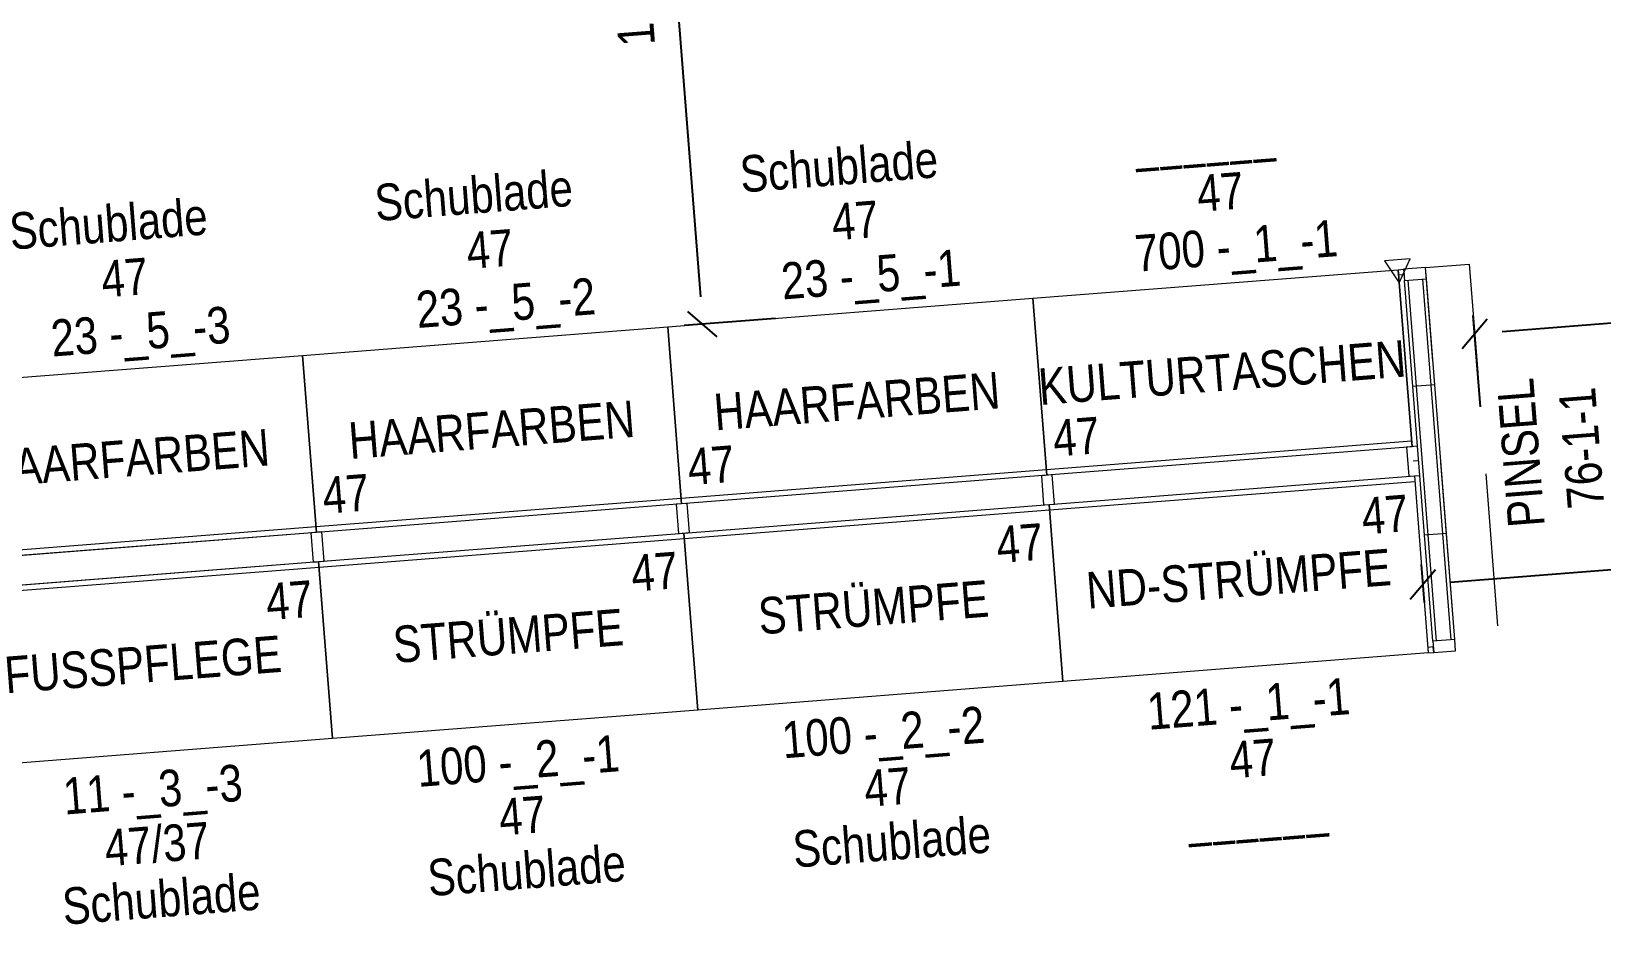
# Model space of a CAD drawing. Header units: millimetres. Extents: x 1954135 to 2038297, y 1349223 to 1397094.
# Drawn here: x 1983225 to 1987511, y 1380948 to 1383388 of the extents above; entities that cross this region are included whole.
import ezdxf
from ezdxf.enums import TextEntityAlignment as Align

# ---------------------------------------------------------------- set-up
doc = ezdxf.new("R2010")
doc.units = ezdxf.units.MM
doc.header["$MEASUREMENT"] = 0
doc.linetypes.add('DGN Style 2', pattern=[694.23873, 416.543238, -277.695492])
doc.layers.get('Defpoints').update_dxf_attribs({"lineweight": 0})
for name, color, linetype, lineweight in [('10_Einrichtung', 7, 'Continuous', 0), ('10_Einrichtung (Construction)', 7, 'Continuous', 0), ('13_Ladenbau', 94, 'Continuous', 0), ('20_Sortimentierung', 7, 'Continuous', 0), ('21_Modulnummer', 7, 'Continuous', 0), ('TXT Schrift allgemein', 7, 'Continuous', 13)]:
    doc.layers.add(name, color=color, linetype=linetype, lineweight=lineweight)
doc.styles.add('Rossmann', font='ARIALN.TTF', dxfattribs={"height": 100})
doc.styles.add('Style-Arial Narrow', font='ARIALN.TTF')
doc.dimstyles.new('Rossmann', dxfattribs={"dimtxt": 100, "dimasz": 75, "dimexe": 50, "dimexo": 0.0625, "dimgap": 50, "dimtad": 1, "dimdec": 3, "dimlfac": 0.001, "dimzin": 3, "dimtxsty": 'Rossmann', "dimcen": 0, "dimadec": 3, "dimazin": 0, "dimtfac": 1, "dimtdec": 0, "dimtofl": 0, "dimtmove": 0, "dimatfit": 1, "dimfxl": 200, "dimfxlon": 1, "dimfrac": 2, "dimtolj": 1, "dimtzin": 3, "dimarcsym": 0})

# ---------------------------------------------------------------- blocks, each defined once
blk = doc.blocks.new('_Oblique-1')
at = {"color": 0, "linetype": 'ByBlock', "lineweight": -2}
blk.add_line((0.5, 0.5), (-0.5, -0.5), dxfattribs=at)
blk = doc.blocks.new('*D373')
at = {"layer": '10_Einrichtung', "color": 0, "linetype": 'ByBlock', "lineweight": -2, "transparency": 16777216}
for p, q in [((1985113.7, 1384427.5), (1984864.5, 1384408)), ((1985256.4, 1382604.1), (1985007.2, 1382584.5))]:
    blk.add_line(p, q, dxfattribs=at)
at = {"layer": '10_Einrichtung', "color": 0, "linetype": 'Continuous', "lineweight": -2, "transparency": 16777216}
blk.add_line((1984920.2, 1384337.1), (1985051.2, 1382663.2), dxfattribs=at)
at = {"layer": 'Defpoints', "color": 0, "linetype": 'Continuous', "lineweight": 0, "transparency": 16777216}
for p in [(1985446.6, 1384453.5), (1985460.6, 1382620), (1985057, 1382588.4)]:
    blk.add_point(p, dxfattribs=at)
at = {"layer": '10_Einrichtung', "color": 0, "linetype": 'Continuous', "lineweight": -2, "transparency": 16777216, "xscale": 75, "yscale": 75, "zscale": 75}
for p, rotation in [((1984914.3, 1384411.9), 94.47537400066294), ((1985057, 1382588.4), 274.475374000663)]:
    blk.add_blockref('_Oblique-1', p, dxfattribs=dict(at, rotation=rotation))
at = {"layer": '10_Einrichtung', "color": 0, "linetype": 'Continuous', "lineweight": 0, "transparency": 16777216, "insert": (1984875.9, 1383491.6), "char_height": 100, "attachment_point": 5, "rotation": 94.4754, "style": 'Style-Arial Narrow'}
blk.add_mtext('\\A1;1,829', dxfattribs=at)
blk = doc.blocks.new('*D397')
at = {"layer": '10_Einrichtung', "color": 0, "linetype": 'ByBlock', "lineweight": -2, "transparency": 16777216}
for p, q in [((1988675.8, 1382480), (1988656.3, 1382729.2)), ((1987180.4, 1382362.9), (1987160.9, 1382612.2))]:
    blk.add_line(p, q, dxfattribs=at)
at = {"layer": '10_Einrichtung', "color": 0, "linetype": 'Continuous', "lineweight": -2, "transparency": 16777216}
blk.add_line((1987239.6, 1382568.2), (1988585.5, 1382673.5), dxfattribs=at)
at = {"layer": 'Defpoints', "color": 0, "linetype": 'Continuous', "lineweight": 0, "transparency": 16777216}
for p in [(1988660.2, 1382679.4), (1988683.2, 1382386.1), (1987187.8, 1382269)]:
    blk.add_point(p, dxfattribs=at)
at = {"layer": '10_Einrichtung', "color": 0, "linetype": 'Continuous', "lineweight": -2, "transparency": 16777216, "xscale": 75, "yscale": 75, "zscale": 75}
for p, rotation in [((1988660.2, 1382679.4), 4.475374000663035), ((1987164.8, 1382562.3), 184.475374000663)]:
    blk.add_blockref('_Oblique-1', p, dxfattribs=dict(at, rotation=rotation))
at = {"layer": '10_Einrichtung', "color": 0, "linetype": 'Continuous', "lineweight": 0, "transparency": 16777216, "insert": (1987903.9, 1382730.6), "char_height": 100, "attachment_point": 5, "rotation": 4.4754, "style": 'Style-Arial Narrow'}
blk.add_mtext('\\A1;1,500', dxfattribs=at)
blk = doc.blocks.new('*U789')
at = {"layer": '10_Einrichtung', "color": 7, "linetype": 'Continuous', "lineweight": 0}
blk.add_line((-500, 187.5), (500, 187.5), dxfattribs=at)
at = {"layer": '10_Einrichtung', "color": 7, "linetype": 'Continuous', "lineweight": 0, "flags": 128}
for points in [[(-485, 282.5), (-515, 282.5), (-515, 202.5), (-485, 202.5)], [(515, 282.5), (485, 282.5), (485, 202.5), (515, 202.5)], [(-500, 202.5), (500, 202.5), (500, -282.5), (-500, -282.5)]]:
    blk.add_lwpolyline(points, close=True, dxfattribs=at)
at = {"layer": '10_Einrichtung (Construction)', "color": 3, "linetype": 'Continuous', "lineweight": 0}
for p, q in [((-500, 202.5), (-500, -282.5)), ((500, 202.5), (500, -282.5))]:
    blk.add_line(p, q, dxfattribs=at)
at = {"layer": '10_Einrichtung (Construction)', "color": 5, "linetype": 'Continuous', "lineweight": 0}
blk.add_line((-500, 202.5), (500, 202.5), dxfattribs=at)
at = {"layer": '10_Einrichtung', "color": 7, "linetype": 'Continuous', "lineweight": 0, "style": 'Rossmann'}
blk.add_text('47', height=100, rotation=180, dxfattribs=at).set_placement((411.7, 103.6), align=Align.MIDDLE_CENTER)
blk = doc.blocks.new('R1 47_36')
at = {"layer": '10_Einrichtung', "color": 7, "linetype": 'Continuous', "lineweight": 0}
blk.add_blockref('*U789', (500, -242.5), dxfattribs=at)
blk = doc.blocks.new('I1 47_36')
at = {"layer": '10_Einrichtung', "color": 7, "linetype": 'Continuous', "lineweight": 0}
blk.add_blockref('R1 47_36', (0, 0), dxfattribs=at)
at = {"layer": '20_Sortimentierung', "color": 7, "linetype": 'Continuous', "lineweight": 0, "style": 'Style-Arial Narrow'}
blk.add_attdef('I1 47_36_0', text='', height=100, rotation=180, dxfattribs=at).set_placement((501.1, -282.5), align=Align.MIDDLE_CENTER)
at = {"layer": '21_Modulnummer', "color": 7, "linetype": 'Continuous', "lineweight": 0, "insert": (435.8, -675), "char_height": 100, "attachment_point": 2, "rotation": 180, "line_spacing_factor": 0.6, "style": 'Style-Arial Narrow'}
blk.add_mtext('700 -_1_-1', dxfattribs=at)
at = {"layer": '21_Modulnummer', "color": 251, "linetype": 'Continuous', "lineweight": 0, "style": 'Style-Arial Narrow'}
blk.add_attdef('I1 47_36_0', text='', height=100, rotation=180, dxfattribs=at).set_placement((467.6, -825), align=Align.TOP_CENTER)
at = {"layer": '21_Modulnummer', "color": 5, "linetype": 'Continuous', "lineweight": 0, "style": 'Style-Arial Narrow'}
blk.add_attdef('I1 47_36_0', text='', height=100, rotation=180, dxfattribs=at).set_placement((500, -975), align=Align.TOP_CENTER)
blk = doc.blocks.new('*U792')
at = {"layer": '10_Einrichtung', "color": 7, "linetype": 'Continuous', "lineweight": 0}
blk.add_line((-500, 187.5), (500, 187.5), dxfattribs=at)
at = {"layer": '10_Einrichtung', "color": 7, "linetype": 'Continuous', "lineweight": 0, "flags": 128}
for points in [[(-485, 282.5), (-515, 282.5), (-515, 202.5), (-485, 202.5)], [(515, 282.5), (485, 282.5), (485, 202.5), (515, 202.5)], [(-500, 202.5), (500, 202.5), (500, -282.5), (-500, -282.5)]]:
    blk.add_lwpolyline(points, close=True, dxfattribs=at)
at = {"layer": '10_Einrichtung (Construction)', "color": 3, "linetype": 'Continuous', "lineweight": 0}
for p, q in [((-500, 202.5), (-500, -282.5)), ((500, 202.5), (500, -282.5))]:
    blk.add_line(p, q, dxfattribs=at)
at = {"layer": '10_Einrichtung (Construction)', "color": 5, "linetype": 'Continuous', "lineweight": 0}
blk.add_line((-500, 202.5), (500, 202.5), dxfattribs=at)
at = {"layer": '10_Einrichtung', "color": 7, "linetype": 'Continuous', "lineweight": 0, "style": 'Rossmann'}
blk.add_text('47', height=100, rotation=180, dxfattribs=at).set_placement((411.7, 103.6), align=Align.MIDDLE_CENTER)
blk = doc.blocks.new('R1 47_37')
at = {"layer": '10_Einrichtung', "color": 7, "linetype": 'Continuous', "lineweight": 0}
blk.add_blockref('*U792', (500, -242.5), dxfattribs=at)
blk = doc.blocks.new('I1 47_37')
at = {"layer": '10_Einrichtung', "color": 7, "linetype": 'Continuous', "lineweight": 0}
blk.add_blockref('R1 47_37', (0, 0), dxfattribs=at)
at = {"layer": '20_Sortimentierung', "color": 7, "linetype": 'Continuous', "lineweight": 0, "style": 'Style-Arial Narrow'}
blk.add_attdef('I1 47_37_0', text='', height=100, rotation=180, dxfattribs=at).set_placement((501.1, -282.5), align=Align.MIDDLE_CENTER)
at = {"layer": '21_Modulnummer', "color": 7, "linetype": 'Continuous', "lineweight": 0, "insert": (435.8, -675), "char_height": 100, "attachment_point": 2, "rotation": 180, "line_spacing_factor": 0.6, "style": 'Style-Arial Narrow'}
blk.add_mtext('23 -_5_-1', dxfattribs=at)
at = {"layer": '21_Modulnummer', "color": 251, "linetype": 'Continuous', "lineweight": 0, "style": 'Style-Arial Narrow'}
blk.add_attdef('I1 47_37_0', text='', height=100, rotation=180, dxfattribs=at).set_placement((467.6, -825), align=Align.TOP_CENTER)
at = {"layer": '21_Modulnummer', "color": 5, "linetype": 'Continuous', "lineweight": 0, "style": 'Style-Arial Narrow'}
blk.add_attdef('I1 47_37_0', text='', height=100, rotation=180, dxfattribs=at).set_placement((500, -975), align=Align.TOP_CENTER)
blk = doc.blocks.new('*U795')
at = {"layer": '10_Einrichtung', "color": 7, "linetype": 'Continuous', "lineweight": 0}
blk.add_line((-500, 187.5), (500, 187.5), dxfattribs=at)
at = {"layer": '10_Einrichtung', "color": 7, "linetype": 'Continuous', "lineweight": 0, "flags": 128}
for points in [[(-485, 282.5), (-515, 282.5), (-515, 202.5), (-485, 202.5)], [(515, 282.5), (485, 282.5), (485, 202.5), (515, 202.5)], [(-500, 202.5), (500, 202.5), (500, -282.5), (-500, -282.5)]]:
    blk.add_lwpolyline(points, close=True, dxfattribs=at)
at = {"layer": '10_Einrichtung (Construction)', "color": 3, "linetype": 'Continuous', "lineweight": 0}
for p, q in [((-500, 202.5), (-500, -282.5)), ((500, 202.5), (500, -282.5))]:
    blk.add_line(p, q, dxfattribs=at)
at = {"layer": '10_Einrichtung (Construction)', "color": 5, "linetype": 'Continuous', "lineweight": 0}
blk.add_line((-500, 202.5), (500, 202.5), dxfattribs=at)
at = {"layer": '10_Einrichtung', "color": 7, "linetype": 'Continuous', "lineweight": 0, "style": 'Rossmann'}
blk.add_text('47', height=100, rotation=180, dxfattribs=at).set_placement((411.7, 103.6), align=Align.MIDDLE_CENTER)
blk = doc.blocks.new('R1 47_38')
at = {"layer": '10_Einrichtung', "color": 7, "linetype": 'Continuous', "lineweight": 0}
blk.add_blockref('*U795', (500, -242.5), dxfattribs=at)
blk = doc.blocks.new('I1 47_38')
at = {"layer": '10_Einrichtung', "color": 7, "linetype": 'Continuous', "lineweight": 0}
blk.add_blockref('R1 47_38', (0, 0), dxfattribs=at)
at = {"layer": '20_Sortimentierung', "color": 7, "linetype": 'Continuous', "lineweight": 0, "style": 'Style-Arial Narrow'}
blk.add_attdef('I1 47_38_0', text='', height=100, rotation=180, dxfattribs=at).set_placement((501.1, -282.5), align=Align.MIDDLE_CENTER)
at = {"layer": '21_Modulnummer', "color": 7, "linetype": 'Continuous', "lineweight": 0, "insert": (435.8, -675), "char_height": 100, "attachment_point": 2, "rotation": 180, "line_spacing_factor": 0.6, "style": 'Style-Arial Narrow'}
blk.add_mtext('23 -_5_-2', dxfattribs=at)
at = {"layer": '21_Modulnummer', "color": 251, "linetype": 'Continuous', "lineweight": 0, "style": 'Style-Arial Narrow'}
blk.add_attdef('I1 47_38_0', text='', height=100, rotation=180, dxfattribs=at).set_placement((467.6, -825), align=Align.TOP_CENTER)
at = {"layer": '21_Modulnummer', "color": 5, "linetype": 'Continuous', "lineweight": 0, "style": 'Style-Arial Narrow'}
blk.add_attdef('I1 47_38_0', text='', height=100, rotation=180, dxfattribs=at).set_placement((500, -975), align=Align.TOP_CENTER)
blk = doc.blocks.new('*U798')
at = {"layer": '10_Einrichtung', "color": 7, "linetype": 'Continuous', "lineweight": 0}
blk.add_line((-500, 187.5), (500, 187.5), dxfattribs=at)
at = {"layer": '10_Einrichtung', "color": 7, "linetype": 'Continuous', "lineweight": 0, "flags": 128}
for points in [[(-485, 282.5), (-515, 282.5), (-515, 202.5), (-485, 202.5)], [(515, 282.5), (485, 282.5), (485, 202.5), (515, 202.5)], [(-500, 202.5), (500, 202.5), (500, -282.5), (-500, -282.5)]]:
    blk.add_lwpolyline(points, close=True, dxfattribs=at)
at = {"layer": '10_Einrichtung (Construction)', "color": 3, "linetype": 'Continuous', "lineweight": 0}
for p, q in [((-500, 202.5), (-500, -282.5)), ((500, 202.5), (500, -282.5))]:
    blk.add_line(p, q, dxfattribs=at)
at = {"layer": '10_Einrichtung (Construction)', "color": 5, "linetype": 'Continuous', "lineweight": 0}
blk.add_line((-500, 202.5), (500, 202.5), dxfattribs=at)
at = {"layer": '10_Einrichtung', "color": 7, "linetype": 'Continuous', "lineweight": 0, "style": 'Rossmann'}
blk.add_text('47', height=100, rotation=180, dxfattribs=at).set_placement((411.7, 103.6), align=Align.MIDDLE_CENTER)
blk = doc.blocks.new('R1 47_39')
at = {"layer": '10_Einrichtung', "color": 7, "linetype": 'Continuous', "lineweight": 0}
blk.add_blockref('*U798', (500, -242.5), dxfattribs=at)
blk = doc.blocks.new('I1 47_39')
at = {"layer": '10_Einrichtung', "color": 7, "linetype": 'Continuous', "lineweight": 0}
blk.add_blockref('R1 47_39', (0, 0), dxfattribs=at)
at = {"layer": '20_Sortimentierung', "color": 7, "linetype": 'Continuous', "lineweight": 0, "style": 'Style-Arial Narrow'}
blk.add_attdef('I1 47_39_0', text='', height=100, rotation=180, dxfattribs=at).set_placement((501.1, -282.5), align=Align.MIDDLE_CENTER)
at = {"layer": '21_Modulnummer', "color": 7, "linetype": 'Continuous', "lineweight": 0, "insert": (435.8, -675), "char_height": 100, "attachment_point": 2, "rotation": 180, "line_spacing_factor": 0.6, "style": 'Style-Arial Narrow'}
blk.add_mtext('23 -_5_-3', dxfattribs=at)
at = {"layer": '21_Modulnummer', "color": 251, "linetype": 'Continuous', "lineweight": 0, "style": 'Style-Arial Narrow'}
blk.add_attdef('I1 47_39_0', text='', height=100, rotation=180, dxfattribs=at).set_placement((467.6, -825), align=Align.TOP_CENTER)
at = {"layer": '21_Modulnummer', "color": 5, "linetype": 'Continuous', "lineweight": 0, "style": 'Style-Arial Narrow'}
blk.add_attdef('I1 47_39_0', text='', height=100, rotation=180, dxfattribs=at).set_placement((500, -975), align=Align.TOP_CENTER)
blk = doc.blocks.new('*U831')
at = {"layer": '10_Einrichtung', "color": 7, "linetype": 'Continuous', "lineweight": 0}
blk.add_line((-500, 187.5), (500, 187.5), dxfattribs=at)
at = {"layer": '10_Einrichtung', "color": 7, "linetype": 'Continuous', "lineweight": 0, "flags": 128}
for points in [[(-485, 282.5), (-515, 282.5), (-515, 202.5), (-485, 202.5)], [(515, 282.5), (485, 282.5), (485, 202.5), (515, 202.5)], [(-500, 202.5), (500, 202.5), (500, -282.5), (-500, -282.5)]]:
    blk.add_lwpolyline(points, close=True, dxfattribs=at)
at = {"layer": '10_Einrichtung (Construction)', "color": 3, "linetype": 'Continuous', "lineweight": 0}
for p, q in [((-500, 202.5), (-500, -282.5)), ((500, 202.5), (500, -282.5))]:
    blk.add_line(p, q, dxfattribs=at)
at = {"layer": '10_Einrichtung (Construction)', "color": 5, "linetype": 'Continuous', "lineweight": 0}
blk.add_line((-500, 202.5), (500, 202.5), dxfattribs=at)
at = {"layer": '10_Einrichtung', "color": 7, "linetype": 'Continuous', "lineweight": 0, "style": 'Rossmann'}
blk.add_text('47', height=100, dxfattribs=at).set_placement((411.7, 103.6), align=Align.MIDDLE_CENTER)
blk = doc.blocks.new('R1 47_50')
at = {"layer": '10_Einrichtung', "color": 7, "linetype": 'Continuous', "lineweight": 0}
blk.add_blockref('*U831', (500, -242.5), dxfattribs=at)
blk = doc.blocks.new('I1 47_50')
at = {"layer": '10_Einrichtung', "color": 7, "linetype": 'Continuous', "lineweight": 0}
blk.add_blockref('R1 47_50', (0, 0), dxfattribs=at)
at = {"layer": '20_Sortimentierung', "color": 7, "linetype": 'Continuous', "lineweight": 0, "style": 'Style-Arial Narrow'}
blk.add_attdef('I1 47_50_0', text='', height=100, dxfattribs=at).set_placement((500, -282.5), align=Align.MIDDLE_CENTER)
at = {"layer": '21_Modulnummer', "color": 7, "linetype": 'Continuous', "lineweight": 0, "insert": (500, -575), "char_height": 100, "attachment_point": 2, "line_spacing_factor": 0.6, "style": 'Style-Arial Narrow'}
blk.add_mtext('11 -_3_-3', dxfattribs=at)
at = {"layer": '21_Modulnummer', "color": 251, "linetype": 'Continuous', "lineweight": 0, "style": 'Style-Arial Narrow'}
blk.add_attdef('I1 47_50_0', text='', height=100, dxfattribs=at).set_placement((500, -725), align=Align.TOP_CENTER)
at = {"layer": '21_Modulnummer', "color": 5, "linetype": 'Continuous', "lineweight": 0, "style": 'Style-Arial Narrow'}
blk.add_attdef('I1 47_50_0', text='', height=100, dxfattribs=at).set_placement((500, -875), align=Align.TOP_CENTER)
blk = doc.blocks.new('*U834')
at = {"layer": '10_Einrichtung', "color": 7, "linetype": 'Continuous', "lineweight": 0}
blk.add_line((-500, 187.5), (500, 187.5), dxfattribs=at)
at = {"layer": '10_Einrichtung', "color": 7, "linetype": 'Continuous', "lineweight": 0, "flags": 128}
for points in [[(-485, 282.5), (-515, 282.5), (-515, 202.5), (-485, 202.5)], [(515, 282.5), (485, 282.5), (485, 202.5), (515, 202.5)], [(-500, 202.5), (500, 202.5), (500, -282.5), (-500, -282.5)]]:
    blk.add_lwpolyline(points, close=True, dxfattribs=at)
at = {"layer": '10_Einrichtung (Construction)', "color": 3, "linetype": 'Continuous', "lineweight": 0}
for p, q in [((-500, 202.5), (-500, -282.5)), ((500, 202.5), (500, -282.5))]:
    blk.add_line(p, q, dxfattribs=at)
at = {"layer": '10_Einrichtung (Construction)', "color": 5, "linetype": 'Continuous', "lineweight": 0}
blk.add_line((-500, 202.5), (500, 202.5), dxfattribs=at)
at = {"layer": '10_Einrichtung', "color": 7, "linetype": 'Continuous', "lineweight": 0, "style": 'Rossmann'}
blk.add_text('47', height=100, dxfattribs=at).set_placement((411.7, 103.6), align=Align.MIDDLE_CENTER)
blk = doc.blocks.new('R1 47_51')
at = {"layer": '10_Einrichtung', "color": 7, "linetype": 'Continuous', "lineweight": 0}
blk.add_blockref('*U834', (500, -242.5), dxfattribs=at)
blk = doc.blocks.new('I1 47_51')
at = {"layer": '10_Einrichtung', "color": 7, "linetype": 'Continuous', "lineweight": 0}
blk.add_blockref('R1 47_51', (0, 0), dxfattribs=at)
at = {"layer": '20_Sortimentierung', "color": 7, "linetype": 'Continuous', "lineweight": 0, "style": 'Style-Arial Narrow'}
blk.add_attdef('I1 47_51_0', text='', height=100, dxfattribs=at).set_placement((500, -282.5), align=Align.MIDDLE_CENTER)
at = {"layer": '21_Modulnummer', "color": 7, "linetype": 'Continuous', "lineweight": 0, "insert": (500, -575), "char_height": 100, "attachment_point": 2, "line_spacing_factor": 0.6, "style": 'Style-Arial Narrow'}
blk.add_mtext('100 -_2_-1', dxfattribs=at)
at = {"layer": '21_Modulnummer', "color": 251, "linetype": 'Continuous', "lineweight": 0, "style": 'Style-Arial Narrow'}
blk.add_attdef('I1 47_51_0', text='', height=100, dxfattribs=at).set_placement((500, -725), align=Align.TOP_CENTER)
at = {"layer": '21_Modulnummer', "color": 5, "linetype": 'Continuous', "lineweight": 0, "style": 'Style-Arial Narrow'}
blk.add_attdef('I1 47_51_0', text='', height=100, dxfattribs=at).set_placement((500, -875), align=Align.TOP_CENTER)
blk = doc.blocks.new('*U837')
at = {"layer": '10_Einrichtung', "color": 7, "linetype": 'Continuous', "lineweight": 0}
blk.add_line((-500, 187.5), (500, 187.5), dxfattribs=at)
at = {"layer": '10_Einrichtung', "color": 7, "linetype": 'Continuous', "lineweight": 0, "flags": 128}
for points in [[(-485, 282.5), (-515, 282.5), (-515, 202.5), (-485, 202.5)], [(515, 282.5), (485, 282.5), (485, 202.5), (515, 202.5)], [(-500, 202.5), (500, 202.5), (500, -282.5), (-500, -282.5)]]:
    blk.add_lwpolyline(points, close=True, dxfattribs=at)
at = {"layer": '10_Einrichtung (Construction)', "color": 3, "linetype": 'Continuous', "lineweight": 0}
for p, q in [((-500, 202.5), (-500, -282.5)), ((500, 202.5), (500, -282.5))]:
    blk.add_line(p, q, dxfattribs=at)
at = {"layer": '10_Einrichtung (Construction)', "color": 5, "linetype": 'Continuous', "lineweight": 0}
blk.add_line((-500, 202.5), (500, 202.5), dxfattribs=at)
at = {"layer": '10_Einrichtung', "color": 7, "linetype": 'Continuous', "lineweight": 0, "style": 'Rossmann'}
blk.add_text('47', height=100, dxfattribs=at).set_placement((411.7, 103.6), align=Align.MIDDLE_CENTER)
blk = doc.blocks.new('R1 47_52')
at = {"layer": '10_Einrichtung', "color": 7, "linetype": 'Continuous', "lineweight": 0}
blk.add_blockref('*U837', (500, -242.5), dxfattribs=at)
blk = doc.blocks.new('I1 47_52')
at = {"layer": '10_Einrichtung', "color": 7, "linetype": 'Continuous', "lineweight": 0}
blk.add_blockref('R1 47_52', (0, 0), dxfattribs=at)
at = {"layer": '20_Sortimentierung', "color": 7, "linetype": 'Continuous', "lineweight": 0, "style": 'Style-Arial Narrow'}
blk.add_attdef('I1 47_52_0', text='', height=100, dxfattribs=at).set_placement((500, -282.5), align=Align.MIDDLE_CENTER)
at = {"layer": '21_Modulnummer', "color": 7, "linetype": 'Continuous', "lineweight": 0, "insert": (500, -575), "char_height": 100, "attachment_point": 2, "line_spacing_factor": 0.6, "style": 'Style-Arial Narrow'}
blk.add_mtext('100 -_2_-2', dxfattribs=at)
at = {"layer": '21_Modulnummer', "color": 251, "linetype": 'Continuous', "lineweight": 0, "style": 'Style-Arial Narrow'}
blk.add_attdef('I1 47_52_0', text='', height=100, dxfattribs=at).set_placement((500, -725), align=Align.TOP_CENTER)
at = {"layer": '21_Modulnummer', "color": 5, "linetype": 'Continuous', "lineweight": 0, "style": 'Style-Arial Narrow'}
blk.add_attdef('I1 47_52_0', text='', height=100, dxfattribs=at).set_placement((500, -875), align=Align.TOP_CENTER)
blk = doc.blocks.new('*U840')
at = {"layer": '10_Einrichtung', "color": 7, "linetype": 'Continuous', "lineweight": 0}
blk.add_line((-500, 187.5), (500, 187.5), dxfattribs=at)
at = {"layer": '10_Einrichtung', "color": 7, "linetype": 'Continuous', "lineweight": 0, "flags": 128}
for points in [[(-485, 282.5), (-515, 282.5), (-515, 202.5), (-485, 202.5)], [(515, 282.5), (485, 282.5), (485, 202.5), (515, 202.5)], [(-500, 202.5), (500, 202.5), (500, -282.5), (-500, -282.5)]]:
    blk.add_lwpolyline(points, close=True, dxfattribs=at)
at = {"layer": '10_Einrichtung (Construction)', "color": 3, "linetype": 'Continuous', "lineweight": 0}
for p, q in [((-500, 202.5), (-500, -282.5)), ((500, 202.5), (500, -282.5))]:
    blk.add_line(p, q, dxfattribs=at)
at = {"layer": '10_Einrichtung (Construction)', "color": 5, "linetype": 'Continuous', "lineweight": 0}
blk.add_line((-500, 202.5), (500, 202.5), dxfattribs=at)
at = {"layer": '10_Einrichtung', "color": 7, "linetype": 'Continuous', "lineweight": 0, "style": 'Rossmann'}
blk.add_text('47', height=100, dxfattribs=at).set_placement((411.7, 103.6), align=Align.MIDDLE_CENTER)
blk = doc.blocks.new('R1 47_53')
at = {"layer": '10_Einrichtung', "color": 7, "linetype": 'Continuous', "lineweight": 0}
blk.add_blockref('*U840', (500, -242.5), dxfattribs=at)
blk = doc.blocks.new('I1 47_53')
at = {"layer": '10_Einrichtung', "color": 7, "linetype": 'Continuous', "lineweight": 0}
blk.add_blockref('R1 47_53', (0, 0), dxfattribs=at)
at = {"layer": '20_Sortimentierung', "color": 7, "linetype": 'Continuous', "lineweight": 0, "style": 'Style-Arial Narrow'}
blk.add_attdef('I1 47_53_0', text='', height=100, dxfattribs=at).set_placement((500, -282.5), align=Align.MIDDLE_CENTER)
at = {"layer": '21_Modulnummer', "color": 7, "linetype": 'Continuous', "lineweight": 0, "insert": (500, -575), "char_height": 100, "attachment_point": 2, "line_spacing_factor": 0.6, "style": 'Style-Arial Narrow'}
blk.add_mtext('121 -_1_-1', dxfattribs=at)
at = {"layer": '21_Modulnummer', "color": 251, "linetype": 'Continuous', "lineweight": 0, "style": 'Style-Arial Narrow'}
blk.add_attdef('I1 47_53_0', text='', height=100, dxfattribs=at).set_placement((500, -725), align=Align.TOP_CENTER)
at = {"layer": '21_Modulnummer', "color": 5, "linetype": 'Continuous', "lineweight": 0, "style": 'Style-Arial Narrow'}
blk.add_attdef('I1 47_53_0', text='', height=100, dxfattribs=at).set_placement((500, -875), align=Align.TOP_CENTER)
blk = doc.blocks.new('RZ023')
at = {"layer": '10_Einrichtung', "color": 7, "linetype": 'Continuous', "lineweight": 0}
for p, q in [((-64.8, -494.4), (-64.8, 494.4)), ((-54.8, -494.4), (-54.8, 494.4)), ((-14.8, -494.4), (-14.8, 494.4)), ((-4.8, -494.4), (-4.8, 494.4)), ((-4.8, 203.9), (-64.8, 203.9)), ((-4.8, -203.9), (-64.8, -203.9))]:
    blk.add_line(p, q, dxfattribs=at)
at = {"layer": '10_Einrichtung', "color": 7, "linetype": 'Continuous', "lineweight": 0, "flags": 128}
for points in [[(-79.8, 525), (-64.8, 525), (-64.8, 510), (-79.8, 510)], [(-4.8, 494.4), (-4.8, 525), (-64.8, 525), (-64.8, 494.4)], [(-79.8, -525), (-64.8, -525), (-64.8, -510), (-79.8, -510)], [(-4.8, -525), (-4.8, -494.4), (-64.8, -494.4), (-64.8, -525)]]:
    blk.add_lwpolyline(points, close=True, dxfattribs=at)
at = {"layer": '10_Einrichtung (Construction)', "color": 7, "linetype": 'Continuous', "lineweight": 0}
blk.add_line((-64.8, 0), (-79.8, 0), dxfattribs=at)
at = {"layer": '10_Einrichtung (Construction)', "color": 7, "linetype": 'DGN Style 2', "lineweight": 0, "flags": 128}
blk.add_lwpolyline([(-4.8, 525), (114.8, 525), (114.8, -525), (-4.8, -525)], close=True, dxfattribs=at)
blk = doc.blocks.new('IKHam')
at = {"layer": '10_Einrichtung', "color": 7, "linetype": 'Continuous', "lineweight": 0}
blk.add_blockref('RZ023', (79.8, 0), dxfattribs=at)
at = {"layer": '20_Sortimentierung', "color": 7, "linetype": 'Continuous', "lineweight": 0, "style": 'Style-Arial Narrow'}
blk.add_attdef('IKHam_0', text='', height=100, rotation=90, dxfattribs=at).set_placement((244.6, 0), align=Align.TOP_CENTER)
at = {"layer": '21_Modulnummer', "color": 7, "linetype": 'Continuous', "lineweight": 0, "insert": (410.7, 0), "char_height": 100, "attachment_point": 2, "rotation": 90, "line_spacing_factor": 0.6, "style": 'Style-Arial Narrow'}
blk.add_mtext('76-1-1', dxfattribs=at)
at = {"layer": '21_Modulnummer', "color": 5, "linetype": 'Continuous', "lineweight": 0, "style": 'Style-Arial Narrow'}
blk.add_attdef('IKHam_0', text='', height=100, rotation=90, dxfattribs=at).set_placement((578.2, 0), align=Align.TOP_CENTER)
blk = doc.blocks.new('Z_Kennzeichen Endständer')
at = {"layer": '10_Einrichtung', "color": 3, "linetype": 'Continuous', "lineweight": 0, "flags": 128}
blk.add_lwpolyline([(0, 36.2), (-34.7, -26.8), (35.1, -26.8)], close=True, dxfattribs=at)
blk = doc.blocks.new('End 160_47')
at = {"layer": '10_Einrichtung', "color": 3, "linetype": 'Continuous', "lineweight": 0, "flags": 128}
blk.add_lwpolyline([(-30.1, 295.9), (-60.1, 295.9), (-60.1, 215.9), (-30.1, 215.9)], close=True, dxfattribs=at)
at = {"layer": '10_Einrichtung (Construction)', "color": 3, "linetype": 'Continuous', "lineweight": 0}
blk.add_line((-45.1, 215.9), (-45.1, -269.1), dxfattribs=at)
at = {"layer": '10_Einrichtung', "color": 3, "lineweight": 0}
blk.add_blockref('Z_Kennzeichen Endständer', (-45.1, -269.1), dxfattribs=at)
blk = doc.blocks.new('End 160_47a')
at = {"layer": '10_Einrichtung', "color": 3, "linetype": 'Continuous', "lineweight": 0}
blk.add_blockref('End 160_47', (45.1, -255.9), dxfattribs=at)
blk = doc.blocks.new('*D1495')
at = {"layer": '13_Ladenbau', "color": 0, "linetype": 'ByBlock', "lineweight": -2, "transparency": 16777216}
for p, q in [((1988902.4, 1382079.4), (1988910.5, 1381975.2)), ((1987019, 1381932), (1987027.1, 1381827.8))]:
    blk.add_line(p, q, dxfattribs=at)
at = {"layer": '13_Ladenbau', "color": 94, "linetype": 'Continuous', "lineweight": -2, "transparency": 16777216}
blk.add_line((1987098, 1381883.5), (1988831.8, 1382019.2), dxfattribs=at)
at = {"layer": 'Defpoints', "color": 0, "linetype": 'Continuous', "lineweight": 0, "transparency": 16777216}
for p in [(1988902.4, 1382079.4), (1988906.6, 1382025), (1987019, 1381932)]:
    blk.add_point(p, dxfattribs=at)
at = {"layer": '13_Ladenbau', "color": 94, "linetype": 'Continuous', "lineweight": -2, "transparency": 16777216, "xscale": 75, "yscale": 75, "zscale": 75}
for p, rotation in [((1988906.6, 1382025), 4.475374000659015), ((1987023.2, 1381877.6), 184.475374000659)]:
    blk.add_blockref('_Oblique-1', p, dxfattribs=dict(at, rotation=rotation))
at = {"layer": '13_Ladenbau', "color": 0, "linetype": 'Continuous', "lineweight": 0, "transparency": 16777216, "insert": (1987956.3, 1382061.1), "char_height": 100, "attachment_point": 5, "rotation": 4.4754, "style": 'Style-Arial Narrow'}
blk.add_mtext('\\A1;1,889', dxfattribs=at)

msp = doc.modelspace()

# ---------------------------------------------------------------- block references
at = {"layer": '20_Sortimentierung', "color": 7, "linetype": 'Continuous', "lineweight": 0}
ref = msp.add_blockref('IKHam', (1986996.9444, 1382213.6754), dxfattribs=dict(at, rotation=4.475374000662959))
ref.add_attrib('IKHam_0', 'PINSEL', dxfattribs={"color": 7, "linetype": 'Continuous', "lineweight": 0, "height": 100, "rotation": 94.475374, "style": 'Style-Arial Narrow'}).set_placement((1987240.7621, 1382232.7588), align=Align.TOP_CENTER)
ref.add_attrib('IKHam_0', '______', dxfattribs={"layer": '21_Modulnummer', "color": 5, "linetype": 'Continuous', "lineweight": 0, "height": 100, "rotation": 94.475374, "style": 'Style-Arial Narrow'}).set_placement((1987573.3642, 1382258.7913), align=Align.TOP_CENTER)
at = {"layer": 'TXT Schrift allgemein'}
ref = msp.add_blockref('I1 47_37', (1985999.9934, 1382135.6448), dxfattribs=dict(at, rotation=184.4753740006629))
ref.add_attrib('I1 47_37_0', '47', dxfattribs={"layer": '21_Modulnummer', "color": 251, "linetype": 'Continuous', "lineweight": 0, "height": 100, "rotation": 4.475374, "style": 'Style-Arial Narrow'}).set_placement((1985469.4762, 1382921.6448), align=Align.TOP_CENTER)
ref.add_attrib('I1 47_37_0', 'HAARFARBEN', dxfattribs={"layer": '20_Sortimentierung', "color": 7, "linetype": 'Continuous', "lineweight": 0, "height": 100, "rotation": 4.475374, "style": 'Style-Arial Narrow'}).set_placement((1985478.3965, 1382378.1838), align=Align.MIDDLE_CENTER)
ref.add_attrib('I1 47_37_0', 'Schublade', dxfattribs={"layer": '21_Modulnummer', "color": 5, "linetype": 'Continuous', "lineweight": 0, "height": 100, "rotation": 4.475374, "style": 'Style-Arial Narrow'}).set_placement((1985425.4381, 1383068.6567), align=Align.TOP_CENTER)
ref = msp.add_blockref('I1 47_38', (1985003.0425, 1382057.6142), dxfattribs=dict(at, rotation=184.4753740006629))
ref.add_attrib('I1 47_38_0', '47', dxfattribs={"layer": '21_Modulnummer', "color": 251, "linetype": 'Continuous', "lineweight": 0, "height": 100, "rotation": 4.475374, "style": 'Style-Arial Narrow'}).set_placement((1984472.5253, 1382843.6141), align=Align.TOP_CENTER)
ref.add_attrib('I1 47_38_0', 'HAARFARBEN', dxfattribs={"layer": '20_Sortimentierung', "color": 7, "linetype": 'Continuous', "lineweight": 0, "height": 100, "rotation": 4.475374, "style": 'Style-Arial Narrow'}).set_placement((1984481.4456, 1382300.1532), align=Align.MIDDLE_CENTER)
ref.add_attrib('I1 47_38_0', 'Schublade', dxfattribs={"layer": '21_Modulnummer', "color": 5, "linetype": 'Continuous', "lineweight": 0, "height": 100, "rotation": 4.475374, "style": 'Style-Arial Narrow'}).set_placement((1984428.4871, 1382990.6261), align=Align.TOP_CENTER)
ref = msp.add_blockref('I1 47_36', (1986996.9444, 1382213.6754), dxfattribs=dict(at, rotation=184.4753740006629))
ref.add_attrib('I1 47_36_0', '47', dxfattribs={"layer": '21_Modulnummer', "color": 251, "linetype": 'Continuous', "lineweight": 0, "height": 100, "rotation": 4.475374, "style": 'Style-Arial Narrow'}).set_placement((1986466.4272, 1382999.6754), align=Align.TOP_CENTER)
ref.add_attrib('I1 47_36_0', 'KULTURTASCHEN', dxfattribs={"layer": '20_Sortimentierung', "color": 7, "linetype": 'Continuous', "lineweight": 0, "height": 100, "rotation": 4.475374, "style": 'Style-Arial Narrow'}).set_placement((1986475.3475, 1382456.2144), align=Align.MIDDLE_CENTER)
ref.add_attrib('I1 47_36_0', '______', dxfattribs={"layer": '21_Modulnummer', "color": 5, "linetype": 'Continuous', "lineweight": 0, "height": 100, "rotation": 4.475374, "style": 'Style-Arial Narrow'}).set_placement((1986422.3891, 1383146.6873), align=Align.TOP_CENTER)
ref = msp.add_blockref('I1 47_39', (1984006.0915, 1381979.5836), dxfattribs=dict(at, rotation=184.4753740006629))
ref.add_attrib('I1 47_39_0', '47', dxfattribs={"layer": '21_Modulnummer', "color": 251, "linetype": 'Continuous', "lineweight": 0, "height": 100, "rotation": 4.475374, "style": 'Style-Arial Narrow'}).set_placement((1983475.5743, 1382765.5835), align=Align.TOP_CENTER)
ref.add_attrib('I1 47_39_0', 'HAARFARBEN', dxfattribs={"layer": '20_Sortimentierung', "color": 7, "linetype": 'Continuous', "lineweight": 0, "height": 100, "rotation": 4.475374, "style": 'Style-Arial Narrow'}).set_placement((1983484.4946, 1382222.1226), align=Align.MIDDLE_CENTER)
ref.add_attrib('I1 47_39_0', 'Schublade', dxfattribs={"layer": '21_Modulnummer', "color": 5, "linetype": 'Continuous', "lineweight": 0, "height": 100, "rotation": 4.475374, "style": 'Style-Arial Narrow'}).set_placement((1983431.5362, 1382912.5955), align=Align.TOP_CENTER)
at = {"layer": 'TXT Schrift allgemein', "rotation": 184.475374000659}
msp.add_blockref('End 160_47a', (1986996.9444, 1382213.6754), dxfattribs=at)
at = {"layer": 'TXT Schrift allgemein'}
ref = msp.add_blockref('I1 47_53', (1985999.9934, 1382135.6448), dxfattribs=dict(at, rotation=4.475374000662932))
ref.add_attrib('I1 47_53_0', '47', dxfattribs={"layer": '21_Modulnummer', "color": 251, "linetype": 'Continuous', "lineweight": 0, "height": 100, "rotation": 4.475374, "style": 'Style-Arial Narrow'}).set_placement((1986555.0411, 1381451.8706), align=Align.TOP_CENTER)
ref.add_attrib('I1 47_53_0', 'ND-STRÜMPFE', dxfattribs={"layer": '20_Sortimentierung', "color": 7, "linetype": 'Continuous', "lineweight": 0, "height": 100, "rotation": 4.475374, "style": 'Style-Arial Narrow'}).set_placement((1986520.5126, 1381893.0214), align=Align.MIDDLE_CENTER)
ref.add_attrib('I1 47_53_0', '______', dxfattribs={"layer": '21_Modulnummer', "color": 5, "linetype": 'Continuous', "lineweight": 0, "height": 100, "rotation": 4.475374, "style": 'Style-Arial Narrow'}).set_placement((1986566.7457, 1381302.328), align=Align.TOP_CENTER)
ref = msp.add_blockref('I1 47_52', (1985003.0425, 1382057.6142), dxfattribs=dict(at, rotation=4.475374000662932))
ref.add_attrib('I1 47_52_0', '47', dxfattribs={"layer": '21_Modulnummer', "color": 251, "linetype": 'Continuous', "lineweight": 0, "height": 100, "rotation": 4.475374, "style": 'Style-Arial Narrow'}).set_placement((1985558.0901, 1381373.84), align=Align.TOP_CENTER)
ref.add_attrib('I1 47_52_0', 'STRÜMPFE', dxfattribs={"layer": '20_Sortimentierung', "color": 7, "linetype": 'Continuous', "lineweight": 0, "height": 100, "rotation": 4.475374, "style": 'Style-Arial Narrow'}).set_placement((1985523.5616, 1381814.9908), align=Align.MIDDLE_CENTER)
ref.add_attrib('I1 47_52_0', 'Schublade', dxfattribs={"layer": '21_Modulnummer', "color": 5, "linetype": 'Continuous', "lineweight": 0, "height": 100, "rotation": 4.475374, "style": 'Style-Arial Narrow'}).set_placement((1985569.7947, 1381224.2974), align=Align.TOP_CENTER)
ref = msp.add_blockref('I1 47_51', (1984006.0915, 1381979.5836), dxfattribs=dict(at, rotation=4.475374000662932))
ref.add_attrib('I1 47_51_0', '47', dxfattribs={"layer": '21_Modulnummer', "color": 251, "linetype": 'Continuous', "lineweight": 0, "height": 100, "rotation": 4.475374, "style": 'Style-Arial Narrow'}).set_placement((1984561.1392, 1381295.8094), align=Align.TOP_CENTER)
ref.add_attrib('I1 47_51_0', 'STRÜMPFE', dxfattribs={"layer": '20_Sortimentierung', "color": 7, "linetype": 'Continuous', "lineweight": 0, "height": 100, "rotation": 4.475374, "style": 'Style-Arial Narrow'}).set_placement((1984526.6106, 1381736.9602), align=Align.MIDDLE_CENTER)
ref.add_attrib('I1 47_51_0', 'Schublade', dxfattribs={"layer": '21_Modulnummer', "color": 5, "linetype": 'Continuous', "lineweight": 0, "height": 100, "rotation": 4.475374, "style": 'Style-Arial Narrow'}).set_placement((1984572.8438, 1381146.2668), align=Align.TOP_CENTER)
ref = msp.add_blockref('I1 47_50', (1983009.1405, 1381901.553), dxfattribs=dict(at, rotation=4.475374000662932))
ref.add_attrib('I1 47_50_0', '47/37', dxfattribs={"layer": '21_Modulnummer', "color": 251, "linetype": 'Continuous', "lineweight": 0, "height": 100, "rotation": 4.475374, "style": 'Style-Arial Narrow'}).set_placement((1983564.1882, 1381217.7788), align=Align.TOP_CENTER)
ref.add_attrib('I1 47_50_0', 'FUSSPFLEGE', dxfattribs={"layer": '20_Sortimentierung', "color": 7, "linetype": 'Continuous', "lineweight": 0, "height": 100, "rotation": 4.475374, "style": 'Style-Arial Narrow'}).set_placement((1983529.6597, 1381658.9296), align=Align.MIDDLE_CENTER)
ref.add_attrib('I1 47_50_0', 'Schublade', dxfattribs={"layer": '21_Modulnummer', "color": 5, "linetype": 'Continuous', "lineweight": 0, "height": 100, "rotation": 4.475374, "style": 'Style-Arial Narrow'}).set_placement((1983575.8928, 1381068.2362), align=Align.TOP_CENTER)

# ---------------------------------------------------------------- dimensions: what is measured, and where the dimension line sits
at = {"layer": '10_Einrichtung', "linetype": 'Continuous', "lineweight": 0}
for base, p1, p2, angle, picture, middle in [((1985057.0428, 1382588.4464), (1985446.5669, 1384453.5279), (1985460.5519, 1382620.0287), 274.475374, '*D373', (1984875.9239, 1383491.5672)), ((1988660.2406, 1382679.3721), (1987187.7699, 1382269.0346), (1988683.1963, 1382386.0805), 4.475374, '*D397', (1987903.9366, 1382730.609))]:
    dim = msp.add_linear_dim(base=base, p1=p1, p2=p2, angle=angle, dimstyle='Rossmann', override={"dimtxsty": 'Style-Arial Narrow', "dimblk": '_Oblique-1', "dimtdec": 3, "dimfrac": 0}, dxfattribs=at)
    dim.commit()
    dim.dimension.update_dxf_attribs({"geometry": picture, "text_midpoint": middle})
at = {"layer": '13_Ladenbau', "color": 94, "linetype": 'Continuous', "lineweight": 0}
dim = msp.add_linear_dim(base=(1988906.6139, 1382025.0307), p1=(1987018.988, 1381932.0368), p2=(1988902.3548, 1382079.4465), angle=4.475374, dimstyle='Rossmann', override={"dimtxsty": 'Style-Arial Narrow', "dimblk": '_Oblique-1', "dimclrd": 94, "dimtdec": 3, "dimfrac": 0}, dxfattribs=at)
dim.commit()
dim.dimension.update_dxf_attribs({"geometry": '*D1495', "text_midpoint": (1987956.3397, 1382061.0857)})

doc.saveas('drawing.dxf')
